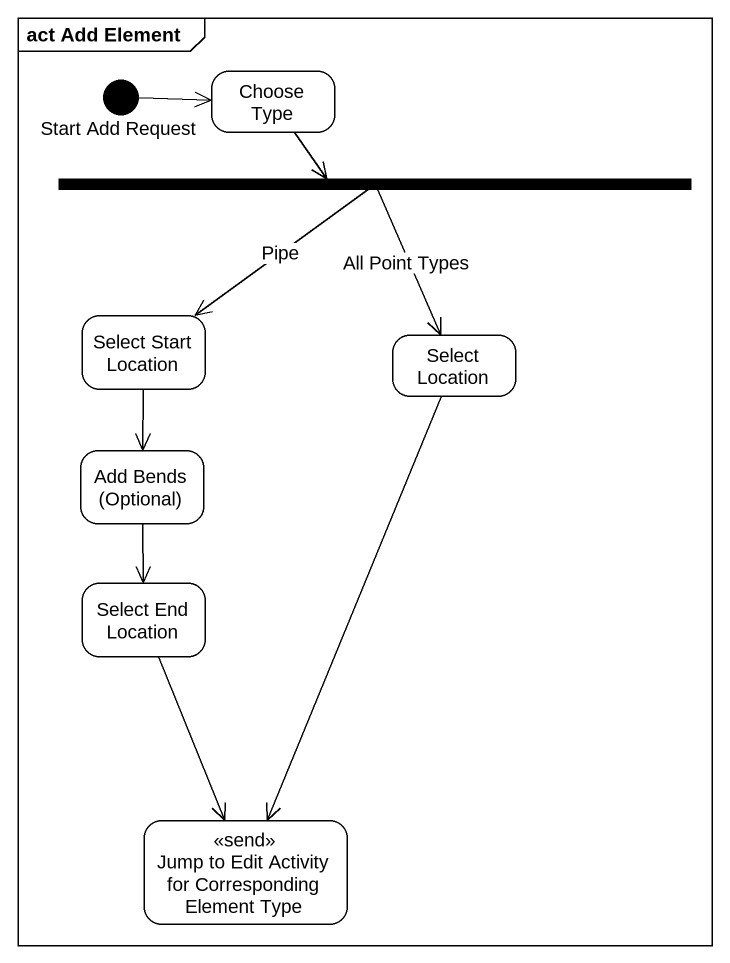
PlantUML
@startuml
mainframe act Add Element
hide empty description
state "Choose Type" as Choose_Type
state "Start Add Request" as Start_Add_Request <<start>>
state fork1 <<fork>>
state "Select Start Location" as Select_Start_Location
state "Select Location" as Select_Location
state "Add Bends (Optional)" as Add_Bends_Optional
state "Select End Location" as Select_End_Location
state "Jump to Edit Activity for Corresponding Element Type" as Jump_to_Edit_Activity_for <<send>>
Choose_Type --> fork1
Start_Add_Request -right-> Choose_Type
fork1 --> Select_Start_Location : Pipe
fork1 --> Select_Location : All Point Types
Select_Start_Location --> Add_Bends_Optional
Select_Location --> Jump_to_Edit_Activity_for
Add_Bends_Optional --> Select_End_Location
Select_End_Location --> Jump_to_Edit_Activity_for
@enduml
